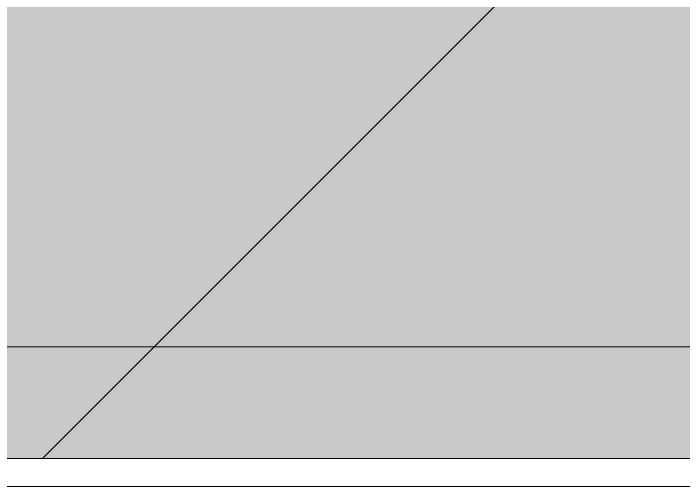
# Model space of a CAD drawing. Header units: millimetres. Extents: x -546 to 1681, y -650 to 1730.
# Drawn here: x 787.1538 to 787.3936, y 614.3077 to 614.4769 of the extents above; entities that cross this region are included whole.
import ezdxf

# ---------------------------------------------------------------- set-up
doc = ezdxf.new("R2010")
doc.units = ezdxf.units.MM

msp = doc.modelspace()

# ---------------------------------------------------------------- hatches: boundary and pattern name
at = {"true_color": 0xffffff}
h = msp.add_hatch(color=7, dxfattribs=at)
h.dxf.hatch_style = 2
h.paths.add_polyline_path([(764.57517, 614.31771), (764.57417, 615.01771), (787.4862, 615.01771), (787.4862, 614.31771)])

# ---------------------------------------------------------------- linework, layer by layer
at = {"color": 7, "lineweight": 0}
for points in [[(787.1642, 614.31771), (787.4862, 614.63971)], [(764.57517, 614.31771), (787.4862, 614.31771)]]:
    msp.add_lwpolyline(points, dxfattribs=at)
at = {"color": 8, "lineweight": 0, "true_color": 0x7f7f7f}
for points in [[(784.9012, 614.35771), (787.6992, 614.35771)], [(787.4002, 614.30771), (785.2002, 614.30771)]]:
    msp.add_lwpolyline(points, dxfattribs=at)

doc.saveas('drawing.dxf')
